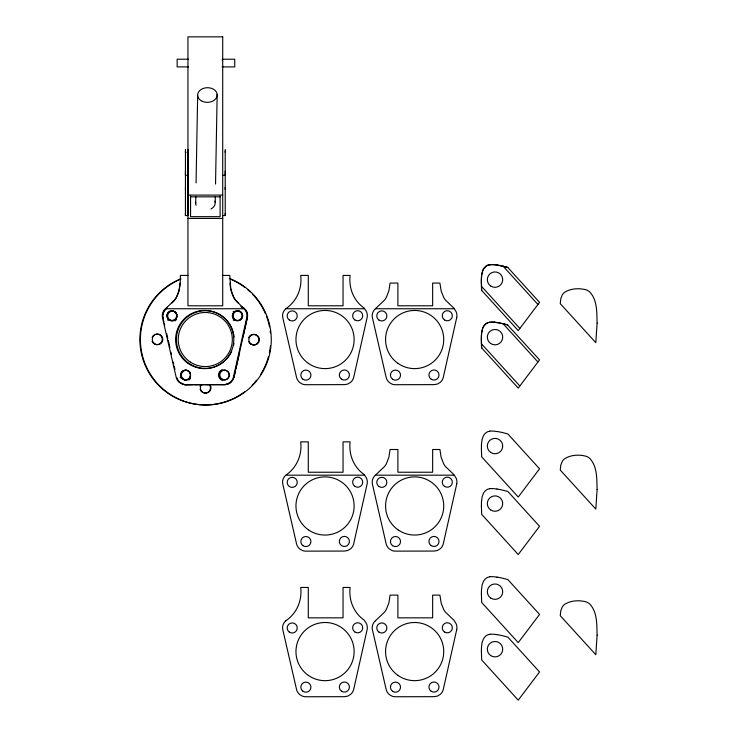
<?xml version="1.0" encoding="UTF-8"?>
<svg xmlns="http://www.w3.org/2000/svg" width="737" height="737" viewBox="0 0 737 737"><rect width="100%" height="100%" fill="white"/><g stroke="black" fill="none" stroke-linecap="round" stroke-linejoin="round"><path stroke-width="1.11" d="M188.064 149.611L188.064 215.554L185.438 215.554L185.457 213.435M225.209 189.446L225.236 187.327M185.457 171.168L185.438 175.24L188.064 175.36M195.692 203.587L195.812 196.696M196.06 182.914L197.654 95.598M215.204 202.435L215.305 196.687M215.536 184.047L217.166 94.447M185.457 151.186L185.438 152.31L186.093 152.412M481.648 275.776L481.537 277.259A79.55 79.55 0 0 0 481.445 279.434A83.364 83.364 0 0 0 481.408 282.326M481.648 333.29L481.537 334.773A79.55 79.55 0 0 0 481.445 336.947A83.364 83.364 0 0 0 481.408 339.849M180.15 283.072L178.934 290.885L176.373 297.444A20.876 20.876 0 0 1 174.54 300.152L165.475 308.748L243.984 308.748L245.476 310.526A8.89 8.89 0 0 1 246.278 312.027A9.95 9.95 0 0 1 246.665 313.142A9.747 9.747 0 0 1 246.821 317.38L233.316 377.556A9.609 9.609 0 0 1 230.202 382.402L225.789 384.502M481.666 274.671L481.593 275.288A63.428 63.428 0 0 0 481.316 281.377L481.565 290.277L518.231 330.591L539.548 302.363L507.756 267.42L506.033 266.951M481.731 275.039L482.652 270.599A10.88 10.88 0 0 1 484.2 267.936L486.116 266.075A7.775 7.775 0 0 1 488.262 264.998L493.09 264.555A34.307 34.307 0 0 1 494.315 264.647A57.891 57.891 0 0 1 500.856 265.725M481.731 332.553L482.302 329.651M481.832 274.302L482.302 272.128M456.765 317.38L443.259 377.556A9.609 9.609 0 0 1 440.146 382.402L437.29 384.097L434.001 384.631L394.636 384.705L392.231 384.217L389.366 382.54A9.609 9.609 0 0 1 386.234 377.74L372.388 317.592A9.719 9.719 0 0 1 372.443 313.64A9.996 9.996 0 0 1 372.922 312.239A9.01 9.01 0 0 1 374.046 310.268L374.792 309.365A11.119 11.119 0 0 1 375.308 308.849M456.765 483.813L443.259 543.989A9.609 9.609 0 0 1 440.146 548.835L437.29 550.53L434.001 551.064L394.636 551.138L392.231 550.65L389.366 548.973A9.609 9.609 0 0 1 386.234 544.173L372.388 484.016A9.719 9.719 0 0 1 372.443 480.073A9.996 9.996 0 0 1 372.922 478.672A9.01 9.01 0 0 1 374.046 476.701L374.792 475.798A11.119 11.119 0 0 1 375.308 475.282M456.765 629.426L443.241 689.657A9.609 9.609 0 0 1 440.146 694.447L437.29 696.143L434.001 696.677L394.636 696.751L392.231 696.262L389.366 694.586A9.609 9.609 0 0 1 386.234 689.786L372.388 629.628A9.719 9.719 0 0 1 372.443 625.685A9.996 9.996 0 0 1 372.922 624.285A9.01 9.01 0 0 1 374.046 622.314L374.792 621.411A11.119 11.119 0 0 1 375.308 620.895M235.941 368.629L239.553 352.341M235.462 370.785L233.887 377.556M242.98 337.058L247.402 317.371A9.747 9.747 0 0 0 247.263 313.133A9.95 9.95 0 0 0 246.849 312.027A8.89 8.89 0 0 0 246.047 310.526L243.975 308.232A8.595 8.595 0 0 0 240.861 306.592M482.514 271.428L483.417 269.392A10.576 10.576 0 0 1 484.246 268.13A11.645 11.645 0 0 1 485.333 266.905L486.227 266.14A6.817 6.817 0 0 1 488.189 265.145L489.746 264.786M482.514 328.942L483.417 326.915A10.576 10.576 0 0 1 484.246 325.653A11.645 11.645 0 0 1 485.333 324.427L486.227 323.663A6.817 6.817 0 0 1 488.189 322.659L489.746 322.309M165.033 309.807L166.405 308.435M172.043 302.87C179.644 296.034 180.491 284.989 180.362 275.417L187.953 275.417M285.809 620.794C296.67 613.424 302.317 600.646 300.696 587.463L308.287 587.463L308.287 617.846L343.046 617.846L343.046 587.463L350.103 587.463C348.61 600.259 353.723 612.963 364.308 620.241L365.81 622.572A8.89 8.89 0 0 1 366.611 624.073A9.95 9.95 0 0 1 366.989 625.188A9.747 9.747 0 0 1 367.155 629.416L353.631 689.657A9.609 9.609 0 0 1 350.536 694.447L347.68 696.143L344.391 696.677L305.026 696.751L302.621 696.262L299.756 694.586A9.609 9.609 0 0 1 296.624 689.786L282.778 629.628A9.719 9.719 0 0 1 282.833 625.685A9.996 9.996 0 0 1 283.312 624.285A9.01 9.01 0 0 1 284.436 622.314L285.191 621.411A11.119 11.119 0 0 1 285.698 620.895M375.419 620.794L384.484 612.198A20.876 20.876 0 0 0 386.317 609.49L388.878 602.93L390.094 595.118L397.897 595.118L397.897 617.846L432.656 617.846L432.656 595.118L439.915 595.118L441.131 602.93L443.683 609.49A20.866 20.866 0 0 0 445.517 612.198L453.918 620.241L455.42 622.572A8.89 8.89 0 0 1 456.221 624.073A9.95 9.95 0 0 1 456.599 625.188A9.747 9.747 0 0 1 456.765 629.416M230.773 382.402L227.917 384.097L224.951 384.603M489.746 431.219L488.189 431.569A6.817 6.817 0 0 0 486.227 432.573L485.333 433.338A11.645 11.645 0 0 0 484.246 434.563A10.576 10.576 0 0 0 483.417 435.825L482.118 439.28L481.537 443.692A79.55 79.55 0 0 0 481.445 445.857A83.364 83.364 0 0 0 481.408 448.759M489.746 488.742L488.189 489.092A6.817 6.817 0 0 0 486.227 490.096L485.333 490.86A11.645 11.645 0 0 0 484.246 492.086A10.576 10.576 0 0 0 483.417 493.348L482.118 496.793L481.537 501.206A79.55 79.55 0 0 0 481.445 503.38A83.364 83.364 0 0 0 481.408 506.282M489.746 576.831L488.189 577.182A6.817 6.817 0 0 0 486.227 578.186L485.333 578.95A11.645 11.645 0 0 0 484.246 580.176A10.576 10.576 0 0 0 483.417 581.438L482.118 584.892L481.537 589.305A79.55 79.55 0 0 0 481.445 591.47A83.364 83.364 0 0 0 481.408 594.372M489.746 634.354L488.189 634.704A6.817 6.817 0 0 0 486.227 635.709L485.333 636.473A11.645 11.645 0 0 0 484.246 637.698A10.576 10.576 0 0 0 483.417 638.961L482.118 642.406L481.537 646.819A79.55 79.55 0 0 0 481.445 648.993A83.364 83.364 0 0 0 481.408 651.895M222.602 175.36L225.236 175.24M224.066 384.631L225.522 384.594M185.577 384.742L187.345 384.705M186.783 384.714L188.552 384.686M187.981 384.686L189.75 384.668M222.224 66.551L222.712 66.551M189.188 384.677L190.957 384.659M209.63 384.631L212.606 384.613M208.433 384.64L210.202 384.631M212.035 384.613L213.804 384.603M190.386 384.659L192.164 384.65M207.226 384.65L208.995 384.64M213.242 384.603L215.011 384.594M206.019 384.659L207.797 384.65M214.439 384.594L216.217 384.585M191.592 384.65L193.361 384.65M204.822 384.659L206.59 384.65M215.646 384.585L217.415 384.585M184.692 384.705L224.628 384.631A9.618 9.618 0 0 0 233.998 377.114L247.31 317.822A9.618 9.618 0 0 0 241.404 306.749M216.844 384.585L218.622 384.585M188.442 59.218L177.147 59.218L177.147 66.901L188.442 66.91M222.325 59.218L234.744 59.218L234.744 66.901L222.325 66.91M187.953 195.084L222.712 195.084M190.561 196.834L220.105 196.834M222.602 215.554L225.236 215.554L225.209 149.491M187.953 218.428L222.712 218.428M222.712 275.417L229.769 275.417L230.792 289.116L233.749 297.444A20.866 20.866 0 0 0 235.582 300.152L243.984 308.748M364.308 308.748L285.809 308.748C296.67 301.378 302.317 288.6 300.696 275.417L308.287 275.417L308.287 305.8L343.046 305.8L343.046 275.417L350.103 275.417C348.61 288.222 353.723 300.917 364.308 308.195L365.81 310.526A8.89 8.89 0 0 1 366.611 312.027A9.95 9.95 0 0 1 366.989 313.142A9.747 9.747 0 0 1 367.155 317.38L353.649 377.556A9.609 9.609 0 0 1 350.536 382.402L347.68 384.097L344.391 384.631L305.026 384.705L302.621 384.217L299.756 382.54A9.609 9.609 0 0 1 296.624 377.74L282.778 317.592A9.719 9.719 0 0 1 282.833 313.64A9.996 9.996 0 0 1 283.312 312.239A9.01 9.01 0 0 1 284.436 310.268L285.191 309.365A11.119 11.119 0 0 1 285.698 308.849M453.918 308.748L375.419 308.748L384.484 300.152A20.876 20.876 0 0 0 386.317 297.444L388.878 290.885L390.094 283.072L397.897 283.072L397.897 305.8L432.656 305.8L432.656 283.072L439.915 283.072L441.131 290.885L443.683 297.444A20.866 20.866 0 0 0 445.517 300.152L453.918 308.195L455.42 310.526A8.89 8.89 0 0 1 456.221 312.027A9.95 9.95 0 0 1 456.599 313.142A9.747 9.747 0 0 1 456.765 317.38M193.997 384.65L195.766 384.65M202.417 384.659L204.186 384.659M364.308 475.181L285.809 475.181C296.67 467.811 302.317 455.033 300.696 441.85L308.287 441.85L308.287 472.233L343.046 472.233L343.046 441.85L350.103 441.85C348.61 454.646 353.723 467.35 364.308 474.628L365.81 476.959A8.89 8.89 0 0 1 366.611 478.46A9.95 9.95 0 0 1 366.989 479.575A9.747 9.747 0 0 1 367.155 483.804L353.649 543.989A9.609 9.609 0 0 1 350.536 548.835L347.68 550.53L344.391 551.064L305.026 551.138L302.621 550.65L299.756 548.973A9.609 9.609 0 0 1 296.624 544.173L282.778 484.016A9.719 9.719 0 0 1 282.833 480.073A9.996 9.996 0 0 1 283.312 478.672A9.01 9.01 0 0 1 284.436 476.701L285.191 475.798A11.119 11.119 0 0 1 285.698 475.282M453.918 475.181L375.419 475.181L384.484 466.585A20.876 20.876 0 0 0 386.317 463.877L388.878 457.318L390.094 449.506L397.897 449.506L397.897 472.233L432.656 472.233L432.656 449.506L439.915 449.506L441.131 457.318L443.683 463.877A20.866 20.866 0 0 0 445.517 466.585L453.918 474.628L455.42 476.959A8.89 8.89 0 0 1 456.221 478.46A9.95 9.95 0 0 1 456.599 479.575A9.747 9.747 0 0 1 456.765 483.804M218.051 384.585L219.819 384.585M195.194 384.65L196.972 384.65M201.21 384.659L202.979 384.659M196.401 384.65L201.781 384.659M219.248 384.585L221.026 384.585M220.455 384.594L223.431 384.613M221.662 384.603L224.628 384.631M222.224 59.983L222.712 59.992M183.854 384.613L185.263 384.705M184.425 384.613L179.423 382.54A9.609 9.609 0 0 1 176.29 377.74L162.444 317.592A9.719 9.719 0 0 1 162.499 313.64A9.996 9.996 0 0 1 162.978 312.239A9.01 9.01 0 0 1 164.102 310.268L164.858 309.365A11.119 11.119 0 0 1 165.364 308.849M500.865 265.707L507.848 267.522M503.721 323.884L500.865 323.221A57.891 57.891 0 0 0 494.315 322.133M503.583 266.407L505.757 266.96M504.007 323.958L505.158 324.243M505.757 324.473L503.583 323.93A81.024 81.024 0 0 0 496.996 322.566M505.453 324.317L507.167 324.851M506.033 324.473L506.605 324.63M506.899 324.704L507.848 325.045M507.471 324.86L539.548 359.886L518.231 388.104L481.565 347.8L481.418 344.732M182.859 384.217L180.694 383.074M238.079 302.87C232.505 297.895 230.441 290.286 229.972 283.072M503.141 266.223L537.946 304.482M481.381 286.205L519.834 328.472M503.141 323.746L537.946 361.996M494.315 322.161A34.307 34.307 0 0 0 493.09 322.078L488.262 322.52A7.775 7.775 0 0 0 486.116 323.598L484.209 325.45A10.88 10.88 0 0 0 482.661 328.112L481.593 332.811A63.428 63.428 0 0 0 481.316 338.9L481.381 343.728L519.834 385.985M176.852 377.685L176.862 377.74A9.618 9.618 0 0 0 186.148 384.732M164.333 323.654L164.692 325.164M166.709 333.695L167.741 338.163M168.257 340.393L169.252 344.732M174.172 366.096L174.945 369.449M169.464 345.671L169.897 347.551M170.966 352.258L171.399 354.138M173.177 361.987L173.683 364.189M163.642 320.632L163.983 322.143M163.319 319.112L163.015 317.583A9.719 9.719 0 0 1 162.969 317.269M225.209 151.186L225.236 152.31M481.676 290.396L481.408 282.326M481.676 347.919L481.408 339.849M481.408 344.483L481.381 343.728M225.209 171.168L225.236 174.733M225.209 213.435L225.236 215.554M185.438 187.327L185.457 189.446M481.408 448.759L481.676 456.829L518.231 497.024L539.548 468.796L507.848 433.955L503.583 432.84A81.024 81.024 0 0 0 496.996 431.477M481.408 506.282L481.676 514.352L518.231 554.537L539.548 526.319L507.848 491.468L503.583 490.363A81.024 81.024 0 0 0 496.996 488.999M481.408 594.372L481.676 602.442L518.231 642.636L539.548 614.409L507.848 579.568L503.583 578.453A81.024 81.024 0 0 0 496.996 577.089M481.408 651.895L481.676 659.965L518.231 700.15L539.548 671.932L507.848 637.081L503.583 635.976A81.024 81.024 0 0 0 496.996 634.612M220.105 196.042L220.105 216.678L190.561 216.678L190.561 196.042M185.457 149.491L185.438 215.554M489.737 634.216A29.305 29.305 0 0 1 496.978 634.714M489.737 576.693A29.305 29.305 0 0 1 496.978 577.191M489.737 488.603A29.305 29.305 0 0 1 496.978 489.101M489.737 431.081A29.305 29.305 0 0 1 496.978 431.578M496.996 265.053A81.024 81.024 0 0 1 503.583 266.425M489.737 264.647A29.305 29.305 0 0 1 496.978 265.145M489.737 322.17A29.305 29.305 0 0 1 496.978 322.668M176.613 319.241A5.97 5.97 0 0 1 174.697 320.899M167.935 320.18A5.97 5.97 0 0 1 167.621 319.886M233.5 320.346A5.97 5.97 0 0 1 233.187 320.051M233.187 311.613A5.97 5.97 0 0 1 233.5 311.327M190.561 378.238A5.97 5.97 0 0 1 188.773 380.025M180.307 377.869A5.97 5.97 0 0 1 180.123 377.491M222.519 380.596A5.97 5.97 0 0 1 222.132 369.587M214.937 201.137A9.784 7.324 -1.4 0 1 210.985 208.986M196.097 205.255A9.784 7.324 -1.4 0 1 195.729 202.297M152.144 337.233A5.288 5.288 0 0 1 160.279 335.234A5.288 5.288 0 0 1 160.159 343.608A5.288 5.288 0 0 1 152.08 341.378M248.627 337.804A5.288 5.288 0 0 1 256.725 335.446A5.288 5.288 0 0 1 256.817 343.875A5.288 5.288 0 0 1 248.673 341.701M233.896 343.322A28.863 28.863 0 0 1 233.555 345.349M231.667 351.227A28.863 28.863 0 0 1 185.098 360.181A28.863 28.863 0 0 1 192.993 313.418A28.863 28.863 0 0 1 234.044 337.15M229.235 278.429A65.427 65.427 0 0 1 258.411 378.496A65.427 65.427 0 0 1 154.18 379.684A65.427 65.427 0 0 1 181.072 278.973M209.75 384.447A5.288 5.288 0 0 1 209.336 391.651A5.288 5.288 0 0 1 202.122 391.734A5.288 5.288 0 0 1 201.542 384.539M270.461 345.662A65.427 65.427 0 0 1 269.401 352.737M268.425 356.8A65.427 65.427 0 0 1 260.483 374.691M256.577 380.172A65.427 65.427 0 0 1 252.109 385.248M244.491 391.918A65.427 65.427 0 0 1 148.377 371.743A65.427 65.427 0 0 1 180.547 278.954M230.736 279.222A65.427 65.427 0 0 1 245.099 287.559M247.724 289.678A65.427 65.427 0 0 1 250.239 291.944M252.644 294.33A65.427 65.427 0 0 1 265.458 313.732M266.656 316.735A65.427 65.427 0 0 1 269.521 326.878M270.175 330.876A65.427 65.427 0 0 1 270.415 332.894M209.225 384.428A5.288 5.288 0 0 1 207.659 392.471A5.288 5.288 0 0 1 200.086 389.32M200.049 386.409A5.288 5.288 0 0 1 201.008 384.521M163.117 318.043A9.618 9.618 0 0 1 167.05 307.955M163.55 312.239A9.01 9.01 0 0 1 164.673 310.268M163.172 313.354A9.996 9.996 0 0 0 163.098 313.64A9.719 9.719 0 0 0 162.96 314.22M177.221 316.753A4.809 4.809 0 0 1 177.12 317.196M176.521 318.513A4.809 4.809 0 0 1 169.335 319.526A4.809 4.809 0 0 1 169.317 312.267A4.809 4.809 0 0 1 176.511 313.243M177.11 314.552A4.809 4.809 0 0 1 177.221 315.003M190.597 376.874A4.809 4.809 0 0 1 183.218 378.956A4.809 4.809 0 0 1 183.2 371.291A4.809 4.809 0 0 1 190.588 373.327M597.108 323.073L595.809 342.677L560.267 303.672L560.765 298.807L562.22 295.049A10.125 10.125 0 0 1 564.653 292.276C570.991 288.287 579.503 287.881 586.569 289.982A11.663 11.663 0 0 1 589.886 292.101C597.495 300.3 596.73 312.645 597.108 323.073M597.108 489.506L595.809 509.101L560.267 470.105L560.765 465.24L562.22 461.482A10.125 10.125 0 0 1 564.653 458.709C570.991 454.72 579.503 454.314 586.569 456.415A11.663 11.663 0 0 1 589.886 458.534C597.495 466.733 596.73 479.078 597.108 489.506M597.108 635.119L595.809 654.714L560.267 615.717L560.765 610.853L562.22 607.095A10.125 10.125 0 0 1 564.653 604.322C570.991 600.333 579.503 599.927 586.569 602.028A11.663 11.663 0 0 1 589.886 604.147C597.495 612.346 596.73 624.69 597.108 635.119M222.712 36.85L187.953 36.85L187.953 305.8L222.712 305.8L222.712 36.85M490.584 655.488A7.702 7.702 0 0 0 502.68 649.887A7.702 7.702 0 0 0 491.782 642.203A7.702 7.702 0 0 0 490.584 655.488M490.584 597.965A7.702 7.702 0 0 0 502.68 592.364A7.702 7.702 0 0 0 491.782 584.69A7.702 7.702 0 0 0 490.584 597.965M378.929 632.106A5.048 5.048 0 0 0 386.851 628.412A5.048 5.048 0 0 0 379.684 623.391A5.048 5.048 0 0 0 378.929 632.106M392.591 691.297A5.048 5.048 0 0 0 400.523 687.603A5.048 5.048 0 0 0 393.355 682.582A5.048 5.048 0 0 0 392.591 691.297M431.081 691.195A5.048 5.048 0 0 0 439.012 687.501A5.048 5.048 0 0 0 431.845 682.48A5.048 5.048 0 0 0 431.081 691.195M444.402 631.931A5.048 5.048 0 0 0 452.325 628.237A5.048 5.048 0 0 0 445.157 623.216A5.048 5.048 0 0 0 444.402 631.931M397.971 675.405A29.084 29.084 0 0 0 443.619 654.124A29.084 29.084 0 0 0 402.356 625.225A29.084 29.084 0 0 0 397.971 675.405M289.319 632.106A5.048 5.048 0 0 0 297.241 628.412A5.048 5.048 0 0 0 290.074 623.391A5.048 5.048 0 0 0 289.319 632.106M302.981 691.297A5.048 5.048 0 0 0 310.913 687.603A5.048 5.048 0 0 0 303.745 682.582A5.048 5.048 0 0 0 302.981 691.297M341.471 691.195A5.048 5.048 0 0 0 349.402 687.501A5.048 5.048 0 0 0 342.235 682.48A5.048 5.048 0 0 0 341.471 691.195M354.792 631.931A5.048 5.048 0 0 0 362.715 628.237A5.048 5.048 0 0 0 355.547 623.216A5.048 5.048 0 0 0 354.792 631.931M308.361 675.405A29.084 29.084 0 0 0 354.018 654.124A29.084 29.084 0 0 0 312.746 625.225A29.084 29.084 0 0 0 308.361 675.405M397.971 529.792A29.084 29.084 0 0 0 443.619 508.512A29.084 29.084 0 0 0 402.356 479.612A29.084 29.084 0 0 0 397.971 529.792M444.402 486.319A5.048 5.048 0 0 0 452.325 482.624A5.048 5.048 0 0 0 445.157 477.604A5.048 5.048 0 0 0 444.402 486.319M431.081 545.583A5.048 5.048 0 0 0 439.012 541.888A5.048 5.048 0 0 0 431.845 536.868A5.048 5.048 0 0 0 431.081 545.583M392.591 545.684A5.048 5.048 0 0 0 400.523 541.99A5.048 5.048 0 0 0 393.355 536.969A5.048 5.048 0 0 0 392.591 545.684M378.929 486.494A5.048 5.048 0 0 0 386.851 482.799A5.048 5.048 0 0 0 379.684 477.779A5.048 5.048 0 0 0 378.929 486.494M308.361 529.792A29.084 29.084 0 0 0 354.018 508.512A29.084 29.084 0 0 0 312.746 479.612A29.084 29.084 0 0 0 308.361 529.792M354.792 486.319A5.048 5.048 0 0 0 362.715 482.624A5.048 5.048 0 0 0 355.547 477.604A5.048 5.048 0 0 0 354.792 486.319M341.471 545.583A5.048 5.048 0 0 0 349.402 541.888A5.048 5.048 0 0 0 342.235 536.868A5.048 5.048 0 0 0 341.471 545.583M302.981 545.684A5.048 5.048 0 0 0 310.913 541.99A5.048 5.048 0 0 0 303.745 536.969A5.048 5.048 0 0 0 302.981 545.684M289.319 486.494A5.048 5.048 0 0 0 297.241 482.799A5.048 5.048 0 0 0 290.074 477.779A5.048 5.048 0 0 0 289.319 486.494M490.584 509.875A7.702 7.702 0 0 0 502.68 504.274A7.702 7.702 0 0 0 491.782 496.591A7.702 7.702 0 0 0 490.584 509.875M490.584 452.352A7.702 7.702 0 0 0 502.68 446.751A7.702 7.702 0 0 0 491.782 439.077A7.702 7.702 0 0 0 490.584 452.352M490.584 285.919A7.702 7.702 0 0 0 502.68 280.318A7.702 7.702 0 0 0 491.782 272.644A7.702 7.702 0 0 0 490.584 285.919M308.361 363.359A29.084 29.084 0 0 0 354.018 342.079A29.084 29.084 0 0 0 312.746 313.179A29.084 29.084 0 0 0 308.361 363.359M354.792 319.886A5.048 5.048 0 0 0 362.715 316.191A5.048 5.048 0 0 0 355.547 311.171A5.048 5.048 0 0 0 354.792 319.886M341.471 379.15A5.048 5.048 0 0 0 349.402 375.455A5.048 5.048 0 0 0 342.235 370.435A5.048 5.048 0 0 0 341.471 379.15M302.981 379.251A5.048 5.048 0 0 0 310.913 375.557A5.048 5.048 0 0 0 303.745 370.536A5.048 5.048 0 0 0 302.981 379.251M289.319 320.061A5.048 5.048 0 0 0 297.241 316.366A5.048 5.048 0 0 0 290.074 311.346A5.048 5.048 0 0 0 289.319 320.061M397.971 363.359A29.084 29.084 0 0 0 443.619 342.079A29.084 29.084 0 0 0 402.356 313.179A29.084 29.084 0 0 0 397.971 363.359M444.402 319.886A5.048 5.048 0 0 0 452.325 316.191A5.048 5.048 0 0 0 445.157 311.171A5.048 5.048 0 0 0 444.402 319.886M431.081 379.15A5.048 5.048 0 0 0 439.012 375.455A5.048 5.048 0 0 0 431.845 370.435A5.048 5.048 0 0 0 431.081 379.15M392.591 379.251A5.048 5.048 0 0 0 400.523 375.557A5.048 5.048 0 0 0 393.355 370.536A5.048 5.048 0 0 0 392.591 379.251M378.929 320.061A5.048 5.048 0 0 0 386.851 316.366A5.048 5.048 0 0 0 379.684 311.346A5.048 5.048 0 0 0 378.929 320.061M490.584 343.442A7.702 7.702 0 0 0 502.68 337.841A7.702 7.702 0 0 0 491.782 330.167A7.702 7.702 0 0 0 490.584 343.442M188.027 363.359A29.084 29.084 0 0 0 233.684 342.079A29.084 29.084 0 0 0 192.421 313.179A29.084 29.084 0 0 0 188.027 363.359M234.458 319.886A5.048 5.048 0 0 0 242.39 316.191A5.048 5.048 0 0 0 235.223 311.171A5.048 5.048 0 0 0 234.458 319.886M221.146 379.15A5.048 5.048 0 0 0 229.069 375.455A5.048 5.048 0 0 0 221.901 370.435A5.048 5.048 0 0 0 221.146 379.15M182.656 379.251A5.048 5.048 0 0 0 190.579 375.557A5.048 5.048 0 0 0 183.412 370.536A5.048 5.048 0 0 0 182.656 379.251M168.985 320.061A5.048 5.048 0 0 0 176.917 316.366A5.048 5.048 0 0 0 169.75 311.346A5.048 5.048 0 0 0 168.985 320.061M169.142 319.655A4.809 4.809 0 0 0 176.64 316.007A4.809 4.809 0 0 0 169.74 311.336A4.809 4.809 0 0 0 169.142 319.655M234.707 319.821A4.809 4.809 0 0 0 242.206 316.182A4.809 4.809 0 0 0 235.306 311.511A4.809 4.809 0 0 0 234.707 319.821M182.85 378.993A4.809 4.809 0 0 0 190.349 375.354A4.809 4.809 0 0 0 183.439 370.683A4.809 4.809 0 0 0 182.85 378.993M221.911 378.993A4.809 4.809 0 0 0 229.41 375.354A4.809 4.809 0 0 0 222.5 370.683A4.809 4.809 0 0 0 221.911 378.993M202.205 101.282A9.784 7.324 -1.4 0 0 217.185 95.193A9.784 7.324 -1.4 0 0 202.841 88.597A9.784 7.324 -1.4 0 0 202.205 101.282M190.376 362.107A27.048 27.048 0 0 0 232.275 341.157A27.048 27.048 0 0 0 193.186 315.344A27.048 27.048 0 0 0 190.376 362.107M154.549 343.728A5.288 5.288 0 0 0 162.831 339.785A5.288 5.288 0 0 0 155.277 334.589A5.288 5.288 0 0 0 154.549 343.728M251.142 344.059A5.288 5.288 0 0 0 259.415 340.107A5.288 5.288 0 0 0 251.861 334.92A5.288 5.288 0 0 0 251.142 344.059M235.158 319.655A4.809 4.809 0 0 0 242.713 316.136A4.809 4.809 0 0 0 235.886 311.355A4.809 4.809 0 0 0 235.158 319.655"/></g></svg>
